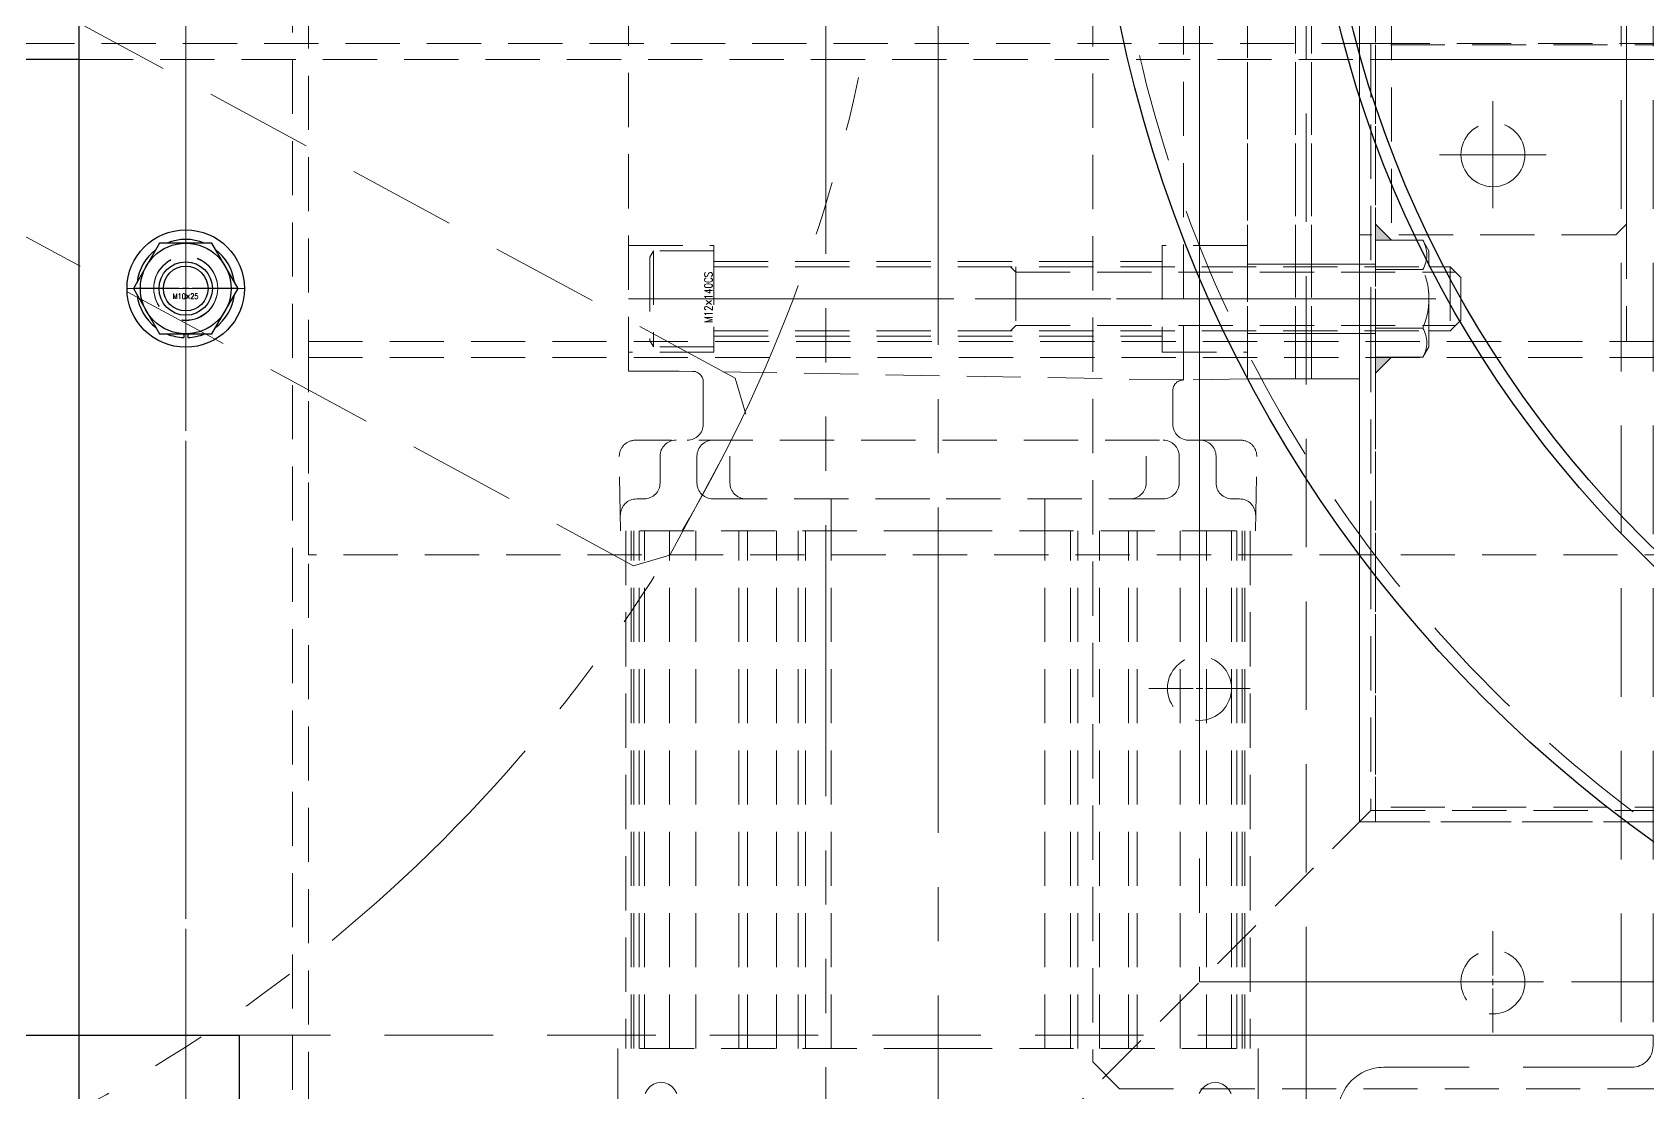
# Model space of a CAD drawing. Header units: millimetres. Extents: x 0 to 49006, y -7876 to 6995.
# Drawn here: x 31291 to 31593.7, y 5648.8 to 5847.4 of the extents above; entities that cross this region are included whole.
import ezdxf

# ---------------------------------------------------------------- set-up
doc = ezdxf.new("R2010")
doc.units = ezdxf.units.MM
doc.header["$LTSCALE"] = 3.2
doc.header["$PDMODE"] = 99
doc.header["$PDSIZE"] = 1
for name, pattern in [('CENTER2', [28.575, 19.05, -3.175, 3.175, -3.175]), ('HIDDEN', [9.525, 6.35, -3.175]), ('HIDDEN2', [4.7625, 3.175, -1.5875]), ('PHANTOM2', [31.75, 15.875, -3.175, 3.175, -3.175, 3.175, -3.175])]:
    doc.linetypes.add(name, pattern=pattern)
for name, color, linetype, lineweight in [('01_外形線', 7, 'Continuous', 25), ('03_かくれ線', 6, 'HIDDEN2', 13), ('04_HIDDEN', 2, 'HIDDEN', 13), ('04_中心線', 1, 'CENTER2', 9), ('05_CENTER', 4, 'CENTER2', 13), ('06_PHANTOM', 2, 'PHANTOM2', 13), ('08_DIM', 3, 'Continuous', 13)]:
    doc.layers.add(name, color=color, linetype=linetype, lineweight=lineweight)
doc.styles.add('KSS_TXT', font='txt.shx', dxfattribs={"bigfont": 'extfont2.shx'})
doc.styles.add('寸法用', font='simplex.shx', dxfattribs={"width": 0.8, "bigfont": '@extfont2.shx'})
doc.dimstyles.new('KSS_DIM', dxfattribs={"dimscale": 12, "dimtxt": 3, "dimasz": 2.5, "dimexe": 1.25, "dimexo": 0.625, "dimtad": 1, "dimdsep": 46, "dimtxsty": 'KSS_TXT', "dimblk": 'OPEN30', "dimcen": 0, "dimazin": 2, "dimtfac": 0.75, "dimtmove": 0, "dimatfit": 3, "dimldrblk": 'OPEN30', "dimfxl": 1.25, "dimtolj": 1, "dimarcsym": 0})

# ---------------------------------------------------------------- blocks, each defined once
blk = doc.blocks.new('_Open30')
at = {"color": 0, "linetype": 'ByBlock', "lineweight": -2}
for p, q in [((-1, 0.268), (0, 0)), ((0, 0), (-1, -0.268)), ((0, 0), (-1, 0))]:
    blk.add_line(p, q, dxfattribs=at)
blk = doc.blocks.new('*D1979')
at = {"layer": '08_DIM', "color": 0, "lineweight": -2, "transparency": 16777216}
for p, q in [((30939.72, 5747.98), (30939.72, 5315.34)), ((31739.72, 5479.81), (31739.72, 5315.34)), ((31709.72, 5330.34), (30969.72, 5330.34))]:
    blk.add_line(p, q, dxfattribs=at)
at = {"layer": 'Defpoints', "color": 0, "transparency": 16777216}
for p in [(30939.72, 5755.48), (31739.72, 5487.31), (30939.72, 5330.34)]:
    blk.add_point(p, dxfattribs=at)
at = {"layer": '08_DIM', "color": 0, "lineweight": -2, "transparency": 16777216, "xscale": 30, "yscale": 30, "zscale": 30, "rotation": 180}
blk.add_blockref('_Open30', (30939.72, 5330.34), dxfattribs=at)
at = {"layer": '08_DIM', "color": 0, "lineweight": -2, "transparency": 16777216, "xscale": 30, "yscale": 30, "zscale": 30}
blk.add_blockref('_Open30', (31739.72, 5330.34), dxfattribs=at)
at = {"layer": '08_DIM', "color": 0, "transparency": 16777216, "insert": (31339.72, 5355.84), "char_height": 36, "attachment_point": 5, "style": 'KSS_TXT'}
blk.add_mtext('\\A1;800', dxfattribs=at)
blk = doc.blocks.new('A$C402B3D07_1_1')
at = {"color": 0}
for p, q in [((0, 0), (-65, 0)), ((-65, -2), (-65, 0)), ((0, 0), (0, -65)), ((-61, -6), (-14.5, -6)), ((-6, -14.5), (-6, -61)), ((-2, -65), (0, -65))]:
    blk.add_line(p, q, dxfattribs=at)
for centre, radius, start, end in [((-61, -2), 4, 180, 270), ((-14.5, -14.5), 8.5, 0, 90), ((-2, -61), 4, 180, 270)]:
    blk.add_arc(centre, radius, start, end, dxfattribs=at)
blk = doc.blocks.new('A$C64152858_1_1')
at = {"color": 0}
blk.add_lwpolyline([(-35, 300), (30, 300), (30, -180), (-35, -180)], close=True, dxfattribs=at)
blk.add_lwpolyline([(-795, -180), (-1215, -180), (-1215, -245), (-35, -245), (-35, -180), (-315, -180)], dxfattribs=at)
blk.add_circle((0, -15), 6, dxfattribs=at)
at = {"layer": '04_HIDDEN'}
blk.add_line((24, 300), (24, -180), dxfattribs=at)
at = {"layer": '05_CENTER'}
for p, q in [((0, -24.34), (0, -5.66)), ((9.34, -15), (-9.34, -15))]:
    blk.add_line(p, q, dxfattribs=at)
at = {"xscale": -1}
blk.add_blockref('A$C402B3D07_1_1', (-35, -180), dxfattribs=at)
blk = doc.blocks.new('A$C255F5867_1_1')
at = {"color": 0}
blk.add_lwpolyline([(-282.5, -20), (282.5, -20), (287.5, -15), (287.5, 15), (282.5, 20), (-282.5, 20), (-287.5, 15), (-287.5, -15)], close=True, dxfattribs=at)
blk = doc.blocks.new('A$C6DB072BA_1_1')
blk.add_blockref('A$C255F5867_1_1', (0, 0))
blk = doc.blocks.new('A$C44A32885_1_1')
at = {"layer": '06_PHANTOM'}
blk.add_circle((-65, 275), 287.5, dxfattribs=at)
at = {"layer": '04_HIDDEN', "rotation": 331.5805172463486}
blk.add_blockref('A$C6DB072BA_1_1', (-65, 275), dxfattribs=at)
blk = doc.blocks.new('*U2212')
at = {"layer": '04_中心線', "color": 0, "linetype": 'CENTER2', "transparency": 16777216}
for p, q in [((0, 1.2), (0, 9.5)), ((-9.5, 0), (-1.2, 0)), ((1.2, 0), (9.5, 0)), ((0, -9.5), (0, -1.2))]:
    blk.add_line(p, q, dxfattribs=at)
at = {"layer": '04_中心線', "color": 0, "linetype": 'Continuous', "transparency": 16777216}
for p, q in [((-0.6, 0), (0.6, 0)), ((0, -0.6), (0, 0.6))]:
    blk.add_line(p, q, dxfattribs=at)
blk = doc.blocks.new('*U2214')
at = {"layer": '04_中心線', "color": 0, "linetype": 'CENTER2', "transparency": 16777216}
for p, q in [((0, 1.2), (0, 9.5)), ((-9.5, 0), (-1.2, 0)), ((1.2, 0), (9.5, 0)), ((0, -9.5), (0, -1.2))]:
    blk.add_line(p, q, dxfattribs=at)
at = {"layer": '04_中心線', "color": 0, "linetype": 'Continuous', "transparency": 16777216}
for p, q in [((-0.6, 0), (0.6, 0)), ((0, -0.6), (0, 0.6))]:
    blk.add_line(p, q, dxfattribs=at)
blk = doc.blocks.new('*U2277')
at = {"layer": '04_中心線', "color": 0, "linetype": 'CENTER2', "transparency": 16777216}
for p, q in [((0, 1.2), (0, 9.5)), ((-9.5, 0), (-1.2, 0)), ((1.2, 0), (9.5, 0)), ((0, -9.5), (0, -1.2))]:
    blk.add_line(p, q, dxfattribs=at)
at = {"layer": '04_中心線', "color": 0, "linetype": 'Continuous', "transparency": 16777216}
for p, q in [((-0.6, 0), (0.6, 0)), ((0, -0.6), (0, 0.6))]:
    blk.add_line(p, q, dxfattribs=at)
blk = doc.blocks.new('*U2278')
at = {"layer": '04_中心線', "color": 0, "linetype": 'CENTER2', "transparency": 16777216}
for p, q in [((0, 1.2), (0, 9.5)), ((-9.5, 0), (-1.2, 0)), ((1.2, 0), (9.5, 0)), ((0, -9.5), (0, -1.2))]:
    blk.add_line(p, q, dxfattribs=at)
at = {"layer": '04_中心線', "color": 0, "linetype": 'Continuous', "transparency": 16777216}
for p, q in [((-0.6, 0), (0.6, 0)), ((0, -0.6), (0, 0.6))]:
    blk.add_line(p, q, dxfattribs=at)
blk = doc.blocks.new('*U2242')
at = {"layer": '04_中心線', "color": 0, "linetype": 'CENTER2', "transparency": 16777216}
for p, q in [((0, 1.2), (0, 9.5)), ((-9.5, 0), (-1.2, 0)), ((1.2, 0), (9.5, 0)), ((0, -9.5), (0, -1.2))]:
    blk.add_line(p, q, dxfattribs=at)
at = {"layer": '04_中心線', "color": 0, "linetype": 'Continuous', "transparency": 16777216}
for p, q in [((-0.6, 0), (0.6, 0)), ((0, -0.6), (0, 0.6))]:
    blk.add_line(p, q, dxfattribs=at)
blk = doc.blocks.new('*U2222')
at = {"layer": '04_中心線', "color": 0, "linetype": 'CENTER2', "transparency": 16777216}
for p, q in [((0, 1.2), (0, 9.5)), ((-9.5, 0), (-1.2, 0)), ((1.2, 0), (9.5, 0)), ((0, -9.5), (0, -1.2))]:
    blk.add_line(p, q, dxfattribs=at)
at = {"layer": '04_中心線', "color": 0, "linetype": 'Continuous', "transparency": 16777216}
for p, q in [((-0.6, 0), (0.6, 0)), ((0, -0.6), (0, 0.6))]:
    blk.add_line(p, q, dxfattribs=at)

msp = doc.modelspace()

# ---------------------------------------------------------------- hatches: boundary and pattern name
at = {"layer": '03_かくれ線'}
h = msp.add_hatch(color=256, dxfattribs=at)
h.dxf.hatch_style = 1
h.paths.add_polyline_path([(31545.722, 5786.554), (31542.722, 5786.554), (31542.722, 5783.554)])
h.paths.add_polyline_path([(31542.722, 5811.493), (31542.722, 5808.493), (31545.722, 5808.493)])

# ---------------------------------------------------------------- linework, layer by layer
msp.add_line((31299.722, 5842.373), (31109.722, 5842.373))
msp.add_lwpolyline([(31249.722, 5659.523), (31329.722, 5659.523), (31329.722, 5594.523), (30349.722, 5594.523), (30349.722, 5659.523), (30769.722, 5659.523)])
at = {"color": 0}
for radius in [250, 210, 207.7]:
    msp.add_circle((31739.722, 5899.523), radius, dxfattribs=at)
at = {"layer": '01_外形線'}
msp.add_line((31299.722, 6324.523), (31299.722, 5474.523), dxfattribs=at)
for points in [[(31314.815, 5807.943), (31309.907, 5799.443)], [(31324.63, 5807.943), (31314.815, 5807.943)], [(31329.537, 5799.443), (31324.63, 5807.943)], [(31309.907, 5799.443), (31314.815, 5790.943)], [(31324.63, 5790.943), (31329.537, 5799.443)], [(31314.815, 5790.943), (31324.63, 5790.943)], [(31319.347, 5790.943), (31319.347, 5790.251)], [(31320.097, 5790.943), (31320.097, 5790.251)]]:
    msp.add_lwpolyline(points, dxfattribs=at)
for points in [[(31323.242, 5807.943, 0.1988668), (31316.202, 5807.943)], [(31314.121, 5806.742, 0.1988668), (31310.601, 5800.645)], [(31328.844, 5800.645, 0.1988668), (31325.324, 5806.742)], [(31310.601, 5798.242, 0.1988668), (31314.121, 5792.145)], [(31325.324, 5792.145, 0.1988668), (31328.844, 5798.242)], [(31316.202, 5790.943, 0.0881874), (31319.347, 5790.251)], [(31320.097, 5790.251, 0.0881874), (31323.242, 5790.943)]]:
    msp.add_lwpolyline(points, format="xyb", dxfattribs=at)
for radius in [11, 8.5, 5, 4.188]:
    msp.add_circle((31319.722, 5799.443), radius, dxfattribs=at)
at = {"layer": '03_かくれ線', "transparency": 33554559}
for p, q in [((31339.722, 6299.523), (31339.722, 5499.523)), ((31342.722, 6296.523), (31342.722, 5502.523)), ((31541.849, 5789.523), (31541.849, 6009.523)), ((31541.849, 5749.523), (31541.849, 5789.523)), ((31342.722, 5786.523), (32136.722, 5786.523)), ((31541.849, 5701.65), (31339.722, 5499.523))]:
    msp.add_line(p, q, dxfattribs=at)
at = {"layer": '03_かくれ線'}
for p, q in [((31539.722, 5989.523), (31539.722, 5809.523)), ((31545.722, 5989.523), (31545.722, 5809.523)), ((31589.722, 5987.523), (31589.722, 5811.523)), ((31539.722, 5842.373), (31539.722, 5956.673)), ((31402.722, 5783.963), (31402.722, 5883.322)), ((31506.722, 5782.314), (31506.722, 5883.322)), ((31518.722, 5883.322), (31518.722, 5782.523)), ((31542.722, 5845.373), (31079.722, 5845.373)), ((31539.722, 5845.373), (31542.722, 5845.373)), ((31542.722, 5845.373), (31936.722, 5845.373)), ((31299.722, 5842.373), (31541.722, 5842.373)), ((31989.722, 5842.373), (31541.722, 5842.373)), ((31936.722, 5842.373), (31542.722, 5842.373)), ((31587.722, 5809.523), (31589.722, 5811.523)), ((31587.722, 5809.523), (31539.722, 5809.523)), ((31418.722, 5804.523), (31502.722, 5804.523)), ((31518.722, 5804.023), (31527.722, 5804.023)), ((31527.722, 5804.023), (31530.722, 5804.023)), ((31530.722, 5804.023), (31539.722, 5804.023)), ((31539.722, 5804.023), (31542.722, 5804.023)), ((31526.222, 5797.523), (31556.222, 5797.523)), ((31418.722, 5790.523), (31502.722, 5790.523)), ((31518.722, 5791.023), (31527.722, 5791.023)), ((31527.722, 5791.023), (31530.722, 5791.023)), ((31530.722, 5791.023), (31539.722, 5791.023)), ((31539.722, 5791.023), (31542.722, 5791.023)), ((31412.222, 5783.963), (31402.722, 5783.963)), ((31506.722, 5782.314), (31412.222, 5783.963)), ((31416.722, 5781.919), (31416.722, 5774.023)), ((31504.722, 5774.023), (31504.722, 5780.313)), ((31518.722, 5782.523), (31506.722, 5782.314)), ((31517.461, 5771.023), (31403.983, 5771.023)), ((31401.239, 5754.023), (31400.983, 5767.972)), ((31408.626, 5763.023), (31408.626, 5768.023)), ((31415.537, 5763.023), (31415.537, 5768.023)), ((31421.721, 5763.023), (31421.721, 5768.023)), ((31499.723, 5763.023), (31499.723, 5768.023)), ((31505.907, 5763.023), (31505.907, 5768.023)), ((31512.818, 5763.023), (31512.818, 5768.023)), ((31520.204, 5754.023), (31520.46, 5767.972)), ((31405.222, 5760.023), (31404.222, 5760.023)), ((31405.222, 5760.023), (31405.626, 5760.023)), ((31418.537, 5760.023), (31460.722, 5760.023)), ((31440.722, 5754.023), (31440.722, 5760.023)), ((31502.907, 5760.023), (31460.722, 5760.023)), ((31480.722, 5754.023), (31480.722, 5760.023)), ((31516.222, 5760.023), (31515.818, 5760.023)), ((31516.222, 5760.023), (31515.818, 5760.023)), ((31516.222, 5760.023), (31517.222, 5760.023)), ((31460.722, 5754.023), (31401.222, 5754.023)), ((31402.222, 5754.023), (31402.222, 5657.023)), ((31403.222, 5657.023), (31403.222, 5754.023)), ((31403.722, 5657.023), (31403.722, 5754.023)), ((31404.722, 5657.023), (31404.722, 5754.023)), ((31405.722, 5657.023), (31405.722, 5754.023)), ((31410.406, 5657.023), (31410.406, 5754.023)), ((31415.356, 5657.023), (31415.356, 5754.023)), ((31423.403, 5657.023), (31423.403, 5754.023)), ((31425.007, 5657.023), (31425.007, 5754.023)), ((31430.439, 5657.023), (31430.439, 5754.023)), ((31434.53, 5657.023), (31434.53, 5754.023)), ((31435.892, 5657.023), (31435.892, 5754.023)), ((31440.722, 5657.023), (31440.722, 5754.023)), ((31460.722, 5754.023), (31520.222, 5754.023)), ((31480.722, 5657.023), (31480.722, 5754.023)), ((31485.552, 5657.023), (31485.552, 5754.023)), ((31486.914, 5657.023), (31486.914, 5754.023)), ((31491.004, 5657.023), (31491.004, 5754.023)), ((31496.436, 5657.023), (31496.436, 5754.023)), ((31498.041, 5657.023), (31498.041, 5754.023)), ((31506.088, 5657.023), (31506.088, 5754.023)), ((31511.037, 5657.023), (31511.037, 5754.023)), ((31515.722, 5657.023), (31515.722, 5754.023)), ((31516.722, 5657.023), (31516.722, 5754.023)), ((31517.722, 5657.023), (31517.722, 5754.023)), ((31518.222, 5657.023), (31518.222, 5754.023)), ((31519.222, 5754.023), (31519.222, 5657.023)), ((31936.722, 5702.273), (31542.722, 5702.273)), ((31460.722, 5657.023), (31400.722, 5657.023)), ((31400.722, 5657.023), (31400.722, 5628.329)), ((31460.722, 5657.023), (31520.722, 5657.023)), ((31520.722, 5657.023), (31520.722, 5628.329))]:
    msp.add_line(p, q, dxfattribs=at)
at = {"layer": '03_かくれ線', "transparency": 33554559}
msp.add_lwpolyline([(31339.722, 6299.523), (31304.722, 6299.523, 0.4142136), (31299.722, 6294.523), (31299.722, 5504.523, 0.4142136), (31304.722, 5499.523), (31339.722, 5499.523)], format="xyb", dxfattribs=at)
at = {"layer": '03_かくれ線'}
for points in [[(31984.722, 6149.523), (31494.722, 6149.523), (31489.722, 6144.523), (31489.722, 5654.523), (31494.722, 5649.523), (31984.722, 5649.523), (31989.722, 5654.523), (31989.722, 6144.523)], [(31542.722, 5699.523), (31539.722, 5699.523), (31539.722, 6099.523), (31542.722, 6099.523)], [(31939.722, 6099.523), (31539.722, 6099.523), (31539.722, 5699.523), (31939.722, 5699.523)], [(31518.722, 6009.523), (31518.722, 5782.523), (31527.722, 5782.523), (31527.722, 6009.523)], [(31527.722, 6009.523), (31527.722, 5782.523), (31530.722, 5782.523), (31530.722, 6009.523)], [(31530.722, 6009.523), (31530.722, 5782.523), (31539.722, 5782.523), (31539.722, 6009.523)], [(31936.722, 5845.123), (31542.722, 5845.123), (31542.722, 5699.523), (31936.722, 5699.523)]]:
    msp.add_lwpolyline(points, close=True, dxfattribs=at)
at = {"layer": '03_かくれ線', "transparency": 33554559}
for points in [[(31489.722, 6144.523), (31489.722, 5654.523), (31494.722, 5649.523), (31984.722, 5649.523), (31989.722, 5654.523), (31989.722, 6144.523), (31984.722, 6149.523), (31494.722, 6149.523)], [(31539.722, 6099.523), (31539.722, 5699.523), (31939.722, 5699.523), (31939.722, 6099.523)], [(31539.722, 5699.523), (31939.722, 5699.523), (31939.722, 6099.523), (31539.722, 6099.523)], [(31589.722, 5789.523), (31629.722, 5789.523), (31629.722, 6009.523), (31589.722, 6009.523)], [(31342.722, 5789.523), (32136.722, 5789.523), (32136.722, 5749.523), (31342.722, 5749.523)]]:
    msp.add_lwpolyline(points, close=True, dxfattribs=at)
at = {"layer": '03_かくれ線'}
for points in [[(31545.722, 5808.493), (31542.722, 5808.493), (31542.722, 5811.493), (31545.722, 5808.493)], [(31402.722, 5807.523), (31418.722, 5807.523), (31418.722, 5787.523), (31402.722, 5787.523)], [(31518.722, 5807.523), (31502.722, 5807.523), (31502.722, 5787.523), (31518.722, 5787.523)], [(31542.722, 5808.493), (31551.585, 5808.493)], [(31542.722, 5786.554), (31542.722, 5808.493)], [(31551.585, 5808.493), (31552.722, 5806.523)], [(31407.422, 5806.523), (31406.722, 5805.311)], [(31406.722, 5805.311), (31406.722, 5789.736)], [(31407.422, 5806.523), (31407.422, 5788.523)], [(31418.722, 5806.523), (31407.422, 5806.523)], [(31418.722, 5806.523), (31418.722, 5788.523)], [(31552.722, 5788.523), (31552.722, 5806.523)], [(31418.722, 5803.523), (31552.722, 5803.523)], [(31475.304, 5802.523), (31474.304, 5803.523)], [(31475.304, 5803.523), (31475.304, 5791.523)], [(31475.304, 5802.523), (31552.722, 5802.523)], [(31542.722, 5803.008), (31551.585, 5803.008)], [(31552.722, 5803.523), (31556.722, 5803.523)], [(31552.722, 5802.523), (31557.722, 5802.523)], [(31556.722, 5803.523), (31558.722, 5801.523)], [(31556.722, 5803.523), (31556.722, 5791.523)], [(31558.722, 5801.523), (31558.722, 5793.523)], [(31406.722, 5797.523), (31558.722, 5797.523)], [(31552.722, 5797.523), (31542.722, 5797.523)], [(31475.304, 5792.523), (31474.304, 5791.523)], [(31475.304, 5792.523), (31552.722, 5792.523)], [(31542.722, 5792.038), (31551.585, 5792.038)], [(31552.722, 5792.523), (31557.722, 5792.523)], [(31556.722, 5791.523), (31558.722, 5793.523)], [(31407.422, 5788.523), (31406.722, 5789.736)], [(31418.722, 5791.523), (31552.722, 5791.523)], [(31552.722, 5791.523), (31556.722, 5791.523)], [(31418.722, 5788.523), (31407.422, 5788.523)], [(31542.722, 5786.554), (31551.585, 5786.554)], [(31545.722, 5786.554), (31542.722, 5786.554), (31542.722, 5783.554), (31545.722, 5786.554)], [(31551.585, 5786.554), (31552.722, 5788.523)], [(31411.794, 5648.634), (31411.346, 5649.347), (31410.8, 5649.931), (31410.177, 5650.365), (31409.501, 5650.633), (31408.798, 5650.723), (31408.095, 5650.633), (31407.419, 5650.365), (31406.797, 5649.931), (31406.251, 5649.347), (31405.802, 5648.634)], [(31515.641, 5648.634), (31515.193, 5649.347), (31514.647, 5649.931), (31514.024, 5650.365), (31513.348, 5650.633), (31512.645, 5650.723), (31511.942, 5650.633), (31511.267, 5650.365), (31510.644, 5649.931), (31510.098, 5649.347), (31509.649, 5648.634)]]:
    msp.add_lwpolyline(points, dxfattribs=at)
for points in [[(31551.585, 5803.008, 0.2679491), (31551.585, 5808.493)], [(31551.585, 5792.038, 0.2073316), (31551.585, 5803.008)], [(31551.585, 5786.554, 0.2679491), (31551.585, 5792.038)]]:
    msp.add_lwpolyline(points, format="xyb", dxfattribs=at)
at = {"layer": '03_かくれ線', "transparency": 33554559}
msp.add_lwpolyline([(31541.849, 5749.523), (31541.849, 5701.65), (31937.596, 5701.65), (31937.596, 5749.523)], dxfattribs=at)
at = {"layer": '03_かくれ線'}
for centre in [(31564.722, 5824.523), (31319.722, 5799.443), (31509.722, 5724.523), (31564.722, 5669.523)]:
    msp.add_circle(centre, 6, dxfattribs=at)
at = {"layer": '03_かくれ線', "transparency": 33554559}
for centre in [(31319.722, 5799.523), (31509.722, 5724.523), (31564.722, 5669.523)]:
    msp.add_circle(centre, 6, dxfattribs=at)
at = {"layer": '03_かくれ線'}
for centre, radius, start, end in [((31414.722, 5781.919), 2, 0, 89), ((31506.722, 5780.313), 2, 89, 180), ((31413.722, 5774.023), 3, 270, 0), ((31507.722, 5774.023), 3, 180, 270), ((31403.983, 5768.023), 3, 90, 180.98117), ((31411.626, 5768.023), 3, 90, 180), ((31418.537, 5768.023), 3, 90, 180), ((31502.907, 5768.023), 3, 0, 90), ((31509.818, 5768.023), 3, 0, 90), ((31517.461, 5768.023), 3, 359.01883, 90), ((31405.626, 5763.023), 3, 270, 0), ((31418.537, 5763.023), 3, 180, 270), ((31424.721, 5763.023), 3, 180, 270), ((31496.723, 5763.023), 3, 270, 0), ((31502.907, 5763.023), 3, 270, 0), ((31515.818, 5763.023), 3, 180, 270), ((31404.222, 5757.023), 3, 90, 180), ((31517.222, 5757.023), 3, 0, 90)]:
    msp.add_arc(centre, radius, start, end, dxfattribs=at)
at = {"layer": '04_HIDDEN'}
for radius in [247.7, 150]:
    msp.add_circle((31739.722, 5899.523), radius, dxfattribs=at)
at = {"layer": '04_中心線', "transparency": 33554559}
msp.add_line((31319.722, 6199.523), (31319.722, 5599.523), dxfattribs=at)
at = {"layer": '04_中心線'}
for p, q in [((31509.722, 6074.523), (31509.722, 5724.523)), ((31460.722, 5606.023), (31460.722, 5970.511)), ((31564.722, 5834.523), (31564.722, 5814.523)), ((31554.722, 5824.523), (31574.722, 5824.523)), ((31402.722, 5797.523), (31518.722, 5797.523)), ((31509.722, 5797.523), (31536.722, 5797.523)), ((31518.722, 5797.523), (31539.722, 5797.523)), ((31521.722, 5797.523), (31548.722, 5797.523)), ((31914.722, 5669.523), (31564.722, 5669.523))]:
    msp.add_line(p, q, dxfattribs=at)
msp.add_lwpolyline([(31319.722, 5479.523), (32159.722, 5479.523), (32159.722, 6319.523), (31319.722, 6319.523)], close=True, dxfattribs=at)
at = {"layer": '04_中心線', "transparency": 33554559}
msp.add_lwpolyline([(31509.722, 6129.523), (31509.722, 5669.523), (31969.722, 5669.523), (31969.722, 6129.523)], close=True, dxfattribs=at)
at = {"layer": '04_中心線'}
for points in [[(31319.722, 5810.443), (31319.722, 5788.443)], [(31330.722, 5799.443), (31308.722, 5799.443)]]:
    msp.add_lwpolyline(points, dxfattribs=at)
at = {"layer": '06_PHANTOM'}
msp.add_lwpolyline([(30439.722, 5399.523), (31439.722, 5399.523), (31439.722, 6399.523), (30439.722, 6399.523)], close=True, dxfattribs=at)

# ---------------------------------------------------------------- block references
msp.add_blockref('A$C44A32885_1_1', (31229.722, 5624.523))
at = {"layer": '04_HIDDEN'}
msp.add_blockref('A$C64152858_1_1', (31564.722, 5839.523), dxfattribs=at)
at = {"layer": '04_中心線', "linetype": 'CENTER2', "transparency": 33554559}
for name, p, rotation in [('*U2242', (31319.722, 5799.523), 180), ('*U2278', (31509.722, 5724.523), 270), ('*U2277', (31564.722, 5669.523), 270)]:
    msp.add_blockref(name, p, dxfattribs=dict(at, rotation=rotation))
at = {"layer": '04_中心線', "linetype": 'CENTER2', "rotation": 180}
for name, p in [('*U2222', (31319.722, 5799.443)), ('*U2212', (31509.722, 5724.523)), ('*U2214', (31564.722, 5669.523))]:
    msp.add_blockref(name, p, dxfattribs=at)

# ---------------------------------------------------------------- texts
at = {"layer": '03_かくれ線', "style": '寸法用', "width": 0.8}
msp.add_text('M12×140CS', height=1.5, rotation=90, dxfattribs=at).set_placement((31418.422, 5792.977))
msp.add_text('M10×25', height=1, dxfattribs=at).set_placement((31317.304, 5797.49))

# ---------------------------------------------------------------- dimensions: what is measured, and where the dimension line sits
at = {"layer": '08_DIM', "color": 1}
dim = msp.add_linear_dim(base=(30939.722, 5330.344), p1=(31739.722, 5487.308), p2=(30939.722, 5755.475), dimstyle='KSS_DIM', dxfattribs=at)
dim.commit()
dim.dimension.update_dxf_attribs({"geometry": '*D1979', "text_midpoint": (31339.722, 5355.844)})

doc.saveas('drawing.dxf')
